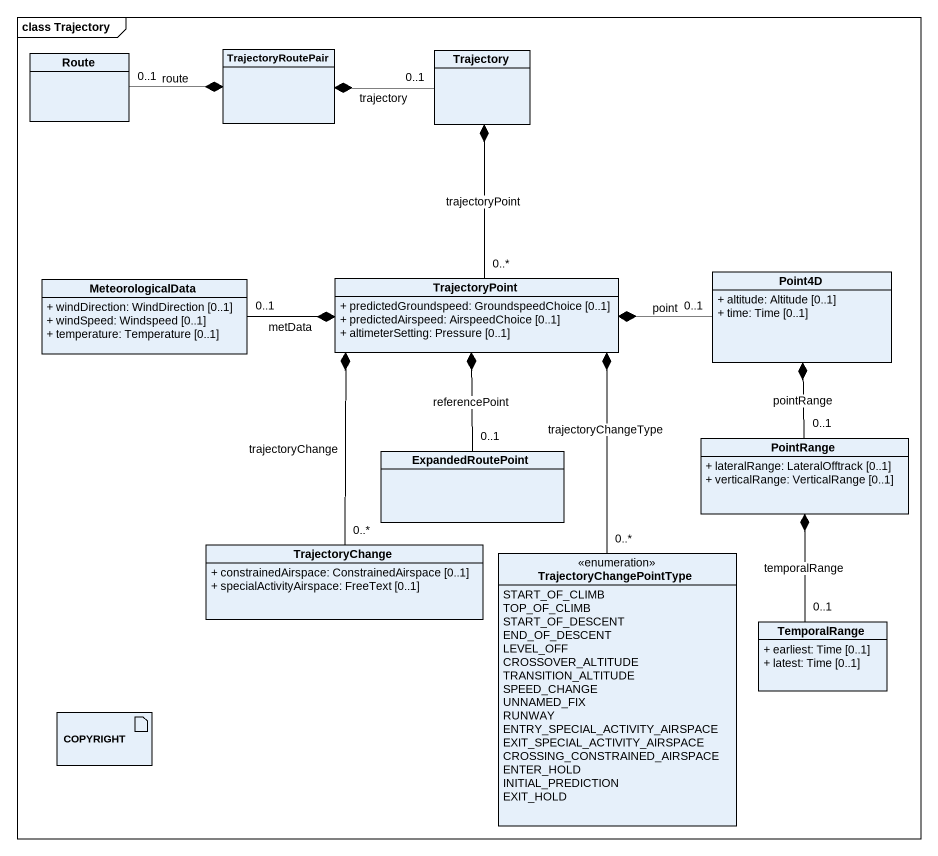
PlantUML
@startuml
mainframe class Trajectory
allowmixing
hide circle
hide empty members
skinparam classAttributeIconSize 0
class Route
class TrajectoryRoutePair
class Trajectory
class TrajectoryPoint {
  + predictedGroundspeed: GroundspeedChoice [0..1]
  + predictedAirspeed: AirspeedChoice [0..1]
  + altimeterSetting: Pressure [0..1]
}
class Point4D {
  + altitude: Altitude [0..1]
  + time: Time [0..1]
}
class MeteorologicalData {
  + windDirection: WindDirection [0..1]
  + windSpeed: Windspeed [0..1]
  + temperature: Temperature [0..1]
}
class ExpandedRoutePoint
class PointRange {
  + lateralRange: LateralOfftrack [0..1]
  + verticalRange: VerticalRange [0..1]
}
class TrajectoryChange {
  + constrainedAirspace: ConstrainedAirspace [0..1]
  + specialActivityAirspace: FreeText [0..1]
}
enum TrajectoryChangePointType {
  START_OF_CLIMB
  TOP_OF_CLIMB
  START_OF_DESCENT
  END_OF_DESCENT
  LEVEL_OFF
  CROSSOVER_ALTITUDE
  TRANSITION_ALTITUDE
  SPEED_CHANGE
  UNNAMED_FIX
  RUNWAY
  ENTRY_SPECIAL_ACTIVITY_AIRSPACE
  EXIT_SPECIAL_ACTIVITY_AIRSPACE
  CROSSING_CONSTRAINED_AIRSPACE
  ENTER_HOLD
  INITIAL_PREDICTION
  EXIT_HOLD
}
class TemporalRange {
  + earliest: Time [0..1]
  + latest: Time [0..1]
}
artifact COPYRIGHT
TrajectoryRoutePair *-left- "0..1" Route : route
TrajectoryRoutePair *-right- "0..1" Trajectory : trajectory
Trajectory *-- "0..*" TrajectoryPoint : trajectoryPoint
TrajectoryPoint *-right- "0..1" Point4D : point
TrajectoryPoint *-left- "0..1" MeteorologicalData : metData
TrajectoryPoint *-- "0..1" ExpandedRoutePoint : referencePoint
TrajectoryPoint *-- "0..*" TrajectoryChange : trajectoryChange
TrajectoryPoint *-- "0..*" TrajectoryChangePointType : trajectoryChangeType
Point4D *-- "0..1" PointRange : pointRange
PointRange *-- "0..1" TemporalRange : temporalRange
@enduml
